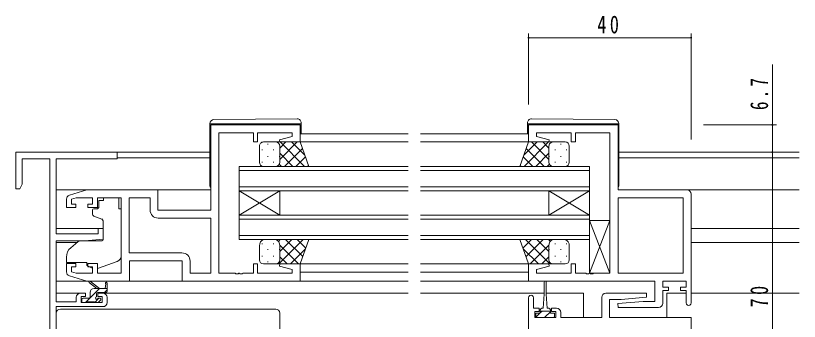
# Model space of a CAD drawing. Units: millimetres, scale not verified. Extents: x -567 to 567, y -403 to 403.
# Drawn here: x -132.7 to 60.1, y 84.9 to 160.1 of the extents above; entities that cross this region are included whole.
import ezdxf

# ---------------------------------------------------------------- set-up
doc = ezdxf.new("R2010")
doc.units = ezdxf.units.MM
doc.header["$LTSCALE"] = 2
for name, color, linetype, lineweight in [('0-3_YKK_11', 7, 'Continuous', 18), ('0-4_YKK_12', 2, 'Continuous', 18), ('0-6_YKK_13', 4, 'Continuous', 18), ('0-7_YKK_D', 6, 'Continuous', 18)]:
    doc.layers.add(name, color=color, linetype=linetype, lineweight=lineweight)
doc.styles.add('ＭＳ ゴシック', font='')
doc.styles.get('ＭＳ ゴシック').set_extended_font_data('MS Gothic')

msp = doc.modelspace()

# ---------------------------------------------------------------- linework, layer by layer
at = {"layer": '0-3_YKK_11'}
for p, q in [((-62.726, 133.248), (-84.726, 133.248)), ((-84.726, 133.248), (-84.726, 112.248)), ((-62.726, 129.048), (-62.726, 133.248)), ((15.524, 133.248), (-6.476, 133.248)), ((-6.476, 133.248), (-6.476, 129.048)), ((15.524, 117.248), (15.524, 133.248)), ((-82.726, 131.318), (-74.226, 131.318)), ((-82.726, 96.778), (-82.726, 131.318)), ((-74.226, 131.318), (-74.226, 129.048)), ((-73.226, 131.318), (-64.656, 131.318)), ((-73.226, 129.048), (-73.226, 131.318)), ((-64.656, 131.318), (-64.656, 130.401)), ((-4.546, 131.318), (4.024, 131.318)), ((-4.546, 130.401), (-4.546, 131.318)), ((4.024, 131.318), (4.024, 129.048)), ((5.024, 131.318), (13.524, 131.318)), ((5.024, 129.048), (5.024, 131.318)), ((13.524, 131.318), (13.524, 96.778)), ((-64.656, 130.401), (-67.755, 129.571)), ((-67.755, 129.571), (-67.686, 129.048)), ((-1.447, 129.571), (-4.546, 130.401)), ((-1.515, 129.048), (-1.447, 129.571)), ((-74.226, 129.048), (-73.226, 129.048)), ((-67.686, 129.048), (-62.726, 129.048)), ((-6.476, 129.048), (-1.515, 129.048)), ((4.024, 129.048), (5.024, 129.048)), ((-132.726, 126.548), (-132.726, 117.548)), ((-107.726, 126.548), (-132.726, 126.548)), ((-107.726, 124.918), (-107.726, 126.548)), ((-131.096, 118.639), (-131.096, 124.918)), ((-131.096, 124.918), (-124.356, 124.918)), ((-124.356, 124.918), (-124.356, 58.178)), ((-122.726, 124.918), (-107.726, 124.918)), ((-122.726, 106.448), (-122.726, 124.918)), ((-131.726, 117.548), (-131.096, 118.639)), ((-132.726, 117.548), (-131.726, 117.548)), ((-115.226, 117.248), (-119.513, 115.962)), ((-97.726, 117.248), (-115.226, 117.248)), ((-97.726, 112.248), (-97.726, 117.248)), ((32.524, 117.248), (15.524, 117.248)), ((33.524, 89.448), (33.524, 116.248)), ((-120.226, 115.004), (-120.226, 112.948)), ((-119.026, 114.96), (-117.831, 115.318)), ((-119.026, 113.748), (-119.026, 114.96)), ((-117.831, 115.318), (-113.826, 115.318)), ((-113.826, 115.318), (-113.826, 113.748)), ((-112.626, 115.318), (-106.726, 115.318)), ((-112.626, 112.948), (-112.626, 115.318)), ((-106.726, 115.318), (-106.726, 96.778)), ((-99.656, 115.318), (-104.796, 115.318)), ((-104.796, 115.318), (-104.796, 101.778)), ((-104.796, 115.318), (-104.796, 101.778)), ((-99.656, 112.318), (-99.656, 115.318)), ((31.594, 115.318), (15.524, 115.318)), ((15.524, 115.318), (15.524, 96.778)), ((15.524, 115.318), (15.524, 96.778)), ((31.594, 96.778), (31.594, 115.318)), ((-120.226, 112.948), (-117.926, 112.948)), ((-117.926, 113.748), (-119.026, 113.748)), ((-117.926, 112.948), (-117.926, 113.748)), ((-113.826, 113.748), (-114.926, 113.748)), ((-114.926, 113.748), (-114.926, 112.948)), ((-114.926, 112.948), (-112.626, 112.948)), ((-84.726, 112.248), (-97.726, 112.248)), ((-84.726, 110.318), (-97.656, 110.318)), ((-84.726, 96.778), (-84.726, 110.318)), ((-112.426, 106.448), (-122.726, 106.448)), ((-112.426, 107.748), (-112.426, 106.448)), ((-111.226, 107.748), (-112.426, 107.748)), ((-111.226, 105.142), (-111.226, 107.748)), ((-122.726, 104.748), (-115.726, 104.748)), ((-122.726, 89.748), (-122.726, 104.748)), ((-115.726, 104.748), (-111.226, 105.142)), ((-104.796, 101.778), (-91.796, 101.778)), ((-120.226, 99.148), (-120.226, 97.092)), ((-117.926, 99.148), (-120.226, 99.148)), ((-117.926, 98.348), (-117.926, 99.148)), ((-112.626, 99.148), (-114.926, 99.148)), ((-114.926, 99.148), (-114.926, 98.348)), ((-112.626, 96.778), (-112.626, 99.148)), ((-104.726, 99.848), (-91.726, 99.848)), ((-104.726, 94.848), (-104.726, 99.848)), ((-91.726, 99.848), (-91.726, 94.848)), ((-89.796, 99.778), (-89.796, 96.778)), ((-74.226, 99.048), (-74.226, 96.778)), ((-73.226, 99.048), (-74.226, 99.048)), ((-73.226, 96.778), (-73.226, 99.048)), ((-67.686, 99.048), (-67.755, 98.526)), ((-67.755, 98.526), (-64.656, 97.695)), ((-62.726, 99.048), (-67.686, 99.048)), ((-62.726, 94.848), (-62.726, 99.048)), ((-6.476, 99.048), (-6.476, 94.848)), ((-1.515, 99.048), (-6.476, 99.048)), ((-4.546, 97.695), (-1.447, 98.526)), ((-1.447, 98.526), (-1.515, 99.048)), ((4.024, 99.048), (4.024, 96.778)), ((5.024, 99.048), (4.024, 99.048)), ((5.024, 96.778), (5.024, 99.048)), ((-119.026, 98.348), (-117.926, 98.348)), ((-119.026, 97.137), (-119.026, 98.348)), ((-117.831, 96.778), (-119.026, 97.137)), ((-113.826, 96.778), (-117.831, 96.778)), ((-114.926, 98.348), (-113.826, 98.348)), ((-113.826, 98.348), (-113.826, 96.778)), ((-106.726, 96.778), (-112.626, 96.778)), ((-89.796, 96.778), (-84.726, 96.778)), ((-78.684, 96.778), (-82.726, 96.778)), ((-78.501, 96.658), (-78.684, 96.778)), ((-77.951, 96.658), (-78.501, 96.658)), ((-77.768, 96.778), (-77.951, 96.658)), ((-77.684, 96.778), (-77.768, 96.778)), ((-77.501, 96.658), (-77.684, 96.778)), ((-76.951, 96.658), (-77.501, 96.658)), ((-76.768, 96.778), (-76.951, 96.658)), ((-74.226, 96.778), (-76.768, 96.778)), ((-64.656, 96.778), (-73.226, 96.778)), ((-64.656, 97.695), (-64.656, 96.778)), ((-4.546, 96.778), (-4.546, 97.695)), ((4.024, 96.778), (-4.546, 96.778)), ((7.566, 96.778), (5.024, 96.778)), ((7.749, 96.658), (7.566, 96.778)), ((8.299, 96.658), (7.749, 96.658)), ((8.482, 96.778), (8.299, 96.658)), ((8.566, 96.778), (8.482, 96.778)), ((8.749, 96.658), (8.566, 96.778)), ((9.299, 96.658), (8.749, 96.658)), ((9.482, 96.778), (9.299, 96.658)), ((13.524, 96.778), (9.482, 96.778)), ((15.524, 96.778), (31.594, 96.778)), ((-119.513, 96.134), (-115.226, 94.848)), ((-115.226, 94.848), (-104.726, 94.848)), ((-91.726, 94.848), (-62.726, 94.848)), ((-6.476, 94.848), (24.594, 94.848)), ((24.594, 94.848), (24.594, 89.848)), ((32.324, 94.848), (32.324, 93.348)), ((27.924, 93.348), (26.524, 93.348)), ((27.924, 92.548), (27.924, 93.348)), ((32.324, 93.348), (30.924, 93.348)), ((30.924, 93.348), (30.924, 92.548)), ((-117.826, 90.848), (-117.826, 89.748)), ((-115.526, 91.848), (-116.826, 91.848)), ((-116.626, 89.548), (-116.626, 91.048)), ((-116.626, 91.048), (-115.526, 91.048)), ((-115.526, 91.048), (-115.526, 91.848)), ((-111.226, 91.848), (-112.526, 91.848)), ((-112.526, 91.848), (-112.526, 91.048)), ((-112.526, 91.048), (-111.426, 91.048)), ((-111.426, 91.048), (-111.426, 89.548)), ((-110.226, 89.548), (-110.226, 90.848)), ((-6.476, 90.748), (-6.476, 5.848)), ((-5.276, 88.148), (-5.276, 90.748)), ((11.524, 90.848), (11.524, 85.848)), ((22.502, 91.848), (12.524, 91.848)), ((16.331, 90.348), (22.544, 90.892)), ((22.544, 90.892), (22.502, 91.848)), ((26.524, 89.348), (26.524, 92.548)), ((26.524, 92.548), (27.924, 92.548)), ((30.924, 92.548), (32.324, 92.548)), ((32.324, 92.548), (32.324, 89.448)), ((-117.826, 89.748), (-122.726, 89.748)), ((-111.426, 89.548), (-116.626, 89.548)), ((13.454, 90.348), (16.331, 90.348)), ((13.454, 85.848), (13.454, 90.348)), ((21.717, 89.848), (15.504, 89.305)), ((15.504, 89.305), (15.546, 88.348)), ((24.594, 89.848), (21.717, 89.848)), ((-122.726, 88.548), (-111.226, 88.548)), ((-122.726, 58.178), (-122.726, 88.548)), ((-3.876, 88.148), (-5.276, 88.148)), ((-4.976, 87.348), (-3.876, 87.348)), ((-4.976, 85.848), (-4.976, 87.348)), ((-3.876, 87.348), (-3.876, 88.148)), ((-0.876, 88.148), (-0.876, 87.348)), ((0.424, 88.148), (-0.876, 88.148)), ((-0.876, 87.348), (0.224, 87.348)), ((0.224, 87.348), (0.224, 85.848)), ((1.424, 85.848), (1.424, 87.148)), ((15.546, 88.348), (25.524, 88.348)), ((0.224, 85.848), (-4.976, 85.848)), ((11.524, 85.848), (1.424, 85.848)), ((33.524, 85.848), (13.454, 85.848)), ((33.524, 81.648), (33.524, 85.848))]:
    msp.add_line(p, q, dxfattribs=at)
msp.add_lwpolyline([(26.524, 93.348), (26.524, 94.848), (32.324, 94.848)], dxfattribs=at)
for centre, radius, start, end in [((-119.226, 115.004), 1, 106.69926, 180.00004), ((32.524, 116.248), 1, 0.00001, 89.99999), ((-97.656, 112.318), 2, 180.00001, 269.99999), ((-91.796, 99.778), 2, 0.00001, 89.99999), ((-119.226, 97.092), 1, 179.99996, 253.30074), ((-116.826, 90.848), 1, 90.00001, 179.99999), ((-111.226, 90.848), 1, 0.00001, 89.99999), ((-5.876, 90.748), 0.6, 359.99999, 180.00001), ((12.524, 90.848), 1, 90.00001, 179.99999), ((-111.226, 89.548), 1, 270.00001, 359.99999), ((25.524, 89.348), 1, 270.00001, 359.99999), ((32.924, 89.448), 0.6, 179.99999, 0.00001), ((0.424, 87.148), 1, 0.00001, 89.99999)]:
    msp.add_arc(centre, radius, start, end, dxfattribs=at)
at = {"layer": '0-4_YKK_12'}
for p, q in [((-62.726, 131.049), (-36.101, 131.049)), ((-33.101, 131.049), (-6.476, 131.048)), ((-63.815, 129.048), (-36.101, 129.048)), ((-33.101, 129.048), (-6.476, 129.048)), ((-108.026, 126.548), (-84.926, 126.548)), ((60.149, 126.548), (15.724, 126.548)), ((-107.726, 125.148), (-84.926, 125.148)), ((60.149, 125.148), (15.724, 125.148)), ((-77.726, 123.048), (-77.726, 117.048)), ((-36.101, 123.048), (-77.726, 123.048)), ((-77.726, 122.048), (-36.101, 122.048)), ((8.524, 123.048), (-33.101, 123.048)), ((-33.101, 122.048), (8.524, 122.048)), ((8.524, 117.048), (8.524, 123.048)), ((-36.101, 118.048), (-77.726, 118.048)), ((8.524, 118.048), (-33.101, 118.048)), ((-122.726, 117.248), (-115.153, 117.248)), ((-98.226, 117.248), (-84.726, 117.248)), ((-77.726, 117.048), (-36.101, 117.048)), ((-77.726, 117.048), (-77.726, 111.048)), ((-77.726, 111.048), (-67.726, 117.048)), ((-77.726, 117.048), (-67.726, 111.048)), ((-67.726, 117.048), (-67.726, 111.048)), ((-33.101, 117.048), (8.524, 117.048)), ((-1.476, 117.048), (-1.476, 111.048)), ((8.524, 111.048), (-1.476, 117.048)), ((8.524, 117.048), (-1.476, 111.048)), ((8.524, 117.048), (8.524, 111.048)), ((60.149, 117.248), (32.524, 117.248)), ((-77.726, 111.048), (-77.726, 105.048)), ((-36.101, 111.048), (-77.726, 111.048)), ((-77.726, 110.048), (-36.101, 110.048)), ((8.524, 111.048), (-33.101, 111.048)), ((-33.101, 110.048), (8.524, 110.048)), ((8.524, 105.048), (8.524, 111.048)), ((-122.726, 107.748), (-111.226, 107.748)), ((60.149, 107.748), (33.524, 107.748)), ((-122.726, 104.348), (-117.603, 104.348)), ((-36.101, 106.048), (-77.726, 106.048)), ((-77.726, 105.048), (-36.101, 105.048)), ((8.524, 106.048), (-33.101, 106.048)), ((-33.101, 105.048), (8.524, 105.048)), ((60.149, 104.348), (33.524, 104.348)), ((-63.226, 99.048), (-36.101, 99.049)), ((-33.101, 99.049), (-6.476, 99.049)), ((-62.726, 97.048), (-36.101, 97.049)), ((-33.101, 97.049), (-6.476, 97.049)), ((-63.226, 94.848), (-36.101, 94.848)), ((-5.976, 94.848), (-33.101, 94.848)), ((-122.726, 91.848), (-116.826, 91.848)), ((-111.226, 91.848), (-36.101, 91.848)), ((-33.101, 91.848), (-2.626, 91.848)), ((-2.126, 91.848), (7.024, 91.848)), ((7.024, 91.848), (7.024, 85.848)), ((27.524, 91.848), (27.524, 85.848)), ((27.524, 91.848), (32.324, 91.848)), ((60.149, 91.848), (33.524, 91.848))]:
    msp.add_line(p, q, dxfattribs=at)
at = {"layer": '0-6_YKK_13'}
for p, q in [((-84.926, 133.557), (-84.926, 133.548)), ((-84.926, 133.548), (-84.926, 133.248)), ((-84.926, 133.548), (-84.43, 133.548)), ((-84.926, 118.248), (-84.926, 133.248)), ((-84.43, 133.548), (-62.93, 133.548)), ((-63.435, 134.736), (-83.935, 134.557)), ((-62.426, 133.248), (-62.426, 133.548)), ((-62.426, 133.248), (-62.426, 131.048)), ((-6.776, 133.248), (-6.776, 133.548)), ((-6.776, 133.248), (-6.776, 131.048)), ((15.228, 133.548), (-6.272, 133.548)), ((-5.767, 134.736), (14.733, 134.557)), ((15.724, 133.548), (15.228, 133.548)), ((15.724, 133.557), (15.724, 133.548)), ((15.724, 133.548), (15.724, 133.248)), ((15.724, 118.248), (15.724, 133.248)), ((-72.726, 124.048), (-72.726, 128.048)), ((-71.726, 129.048), (-68.726, 129.048)), ((-70.646, 128.628), (-70.646, 128.428)), ((-62.726, 129.048), (-68.726, 129.048)), ((-67.726, 127.555), (-66.233, 129.048)), ((-67.726, 124.727), (-63.405, 129.048)), ((-67.726, 128.048), (-67.726, 124.048)), ((-67.726, 128.048), (-67.726, 124.448)), ((-61.653, 123.048), (-67.653, 129.048)), ((-66.576, 123.048), (-62.16, 127.464)), ((-61.56, 125.784), (-64.825, 129.048)), ((-60.583, 123.048), (-62.726, 129.048)), ((-8.619, 123.048), (-6.476, 129.048)), ((-7.642, 125.784), (-4.377, 129.048)), ((-7.549, 123.048), (-1.549, 129.048)), ((-2.626, 123.048), (-7.042, 127.464)), ((-6.476, 129.048), (-0.476, 129.048)), ((-1.476, 124.727), (-5.797, 129.048)), ((-1.476, 127.555), (-2.969, 129.048)), ((-1.476, 128.048), (-1.476, 124.048)), ((2.524, 129.048), (-0.476, 129.048)), ((1.444, 128.628), (1.444, 128.428)), ((3.524, 124.048), (3.524, 128.048)), ((-72.061, 127.213), (-72.061, 127.013)), ((-70.646, 125.598), (-70.646, 125.398)), ((-69.231, 127.213), (-69.231, 127.013)), ((-67.816, 125.598), (-67.816, 125.398)), ((-64.481, 123.048), (-67.726, 126.293)), ((-63.748, 123.048), (-61.416, 125.38)), ((-5.454, 123.048), (-7.786, 125.38)), ((-4.721, 123.048), (-1.476, 126.293)), ((-1.386, 125.598), (-1.386, 125.398)), ((0.029, 127.213), (0.029, 127.013)), ((1.444, 125.598), (1.444, 125.398)), ((2.859, 127.213), (2.859, 127.013)), ((-72.061, 124.183), (-72.061, 123.983)), ((-69.231, 124.183), (-69.231, 123.983)), ((-67.31, 123.048), (-67.842, 123.581)), ((-1.892, 123.048), (-1.36, 123.581)), ((0.029, 124.183), (0.029, 123.983)), ((2.859, 124.183), (2.859, 123.983)), ((-68.726, 123.048), (-71.726, 123.048)), ((-68.726, 123.048), (-60.583, 123.048)), ((-60.919, 123.048), (-60.672, 123.296)), ((-0.476, 123.048), (-8.619, 123.048)), ((-8.282, 123.048), (-8.53, 123.296)), ((-0.476, 123.048), (2.524, 123.048)), ((-112.296, 113.648), (-112.296, 114.648)), ((-111.126, 114.648), (-112.296, 114.648)), ((-111.126, 115.318), (-107.326, 115.318)), ((-111.126, 115.318), (-111.126, 114.648)), ((-107.326, 115.318), (-107.326, 114.648)), ((-107.326, 113.648), (-107.326, 114.648)), ((-113.826, 112.348), (-113.826, 111.298)), ((-112.596, 112.648), (-113.526, 112.648)), ((-112.296, 113.648), (-112.296, 112.948)), ((-107.326, 112.648), (-107.326, 113.648)), ((-107.326, 112.648), (-106.726, 112.648)), ((-106.726, 101.093), (-106.726, 112.648)), ((-113.497, 110.829), (-111.497, 110.1)), ((-111.226, 109.652), (-111.226, 105.046)), ((8.524, 109.778), (8.524, 96.778)), ((13.524, 109.778), (8.524, 109.778)), ((8.524, 109.778), (13.524, 96.778)), ((8.524, 96.778), (13.524, 109.778)), ((13.524, 96.778), (13.524, 109.778)), ((-117.463, 104.465), (-119.154, 103.046)), ((-111.443, 104.746), (-116.829, 104.699)), ((-68.726, 105.048), (-71.726, 105.048)), ((-68.726, 105.048), (-60.583, 105.048)), ((-68.072, 104.582), (-67.606, 105.048)), ((-67.949, 99.048), (-61.949, 105.048)), ((-67.726, 102.1), (-64.777, 105.048)), ((-62.082, 100.85), (-66.28, 105.048)), ((-61.338, 102.934), (-63.452, 105.048)), ((-60.583, 105.048), (-62.726, 99.048)), ((-60.594, 105.019), (-60.624, 105.048)), ((-8.619, 105.048), (-6.476, 99.048)), ((-0.476, 105.048), (-8.619, 105.048)), ((-8.608, 105.018), (-8.578, 105.048)), ((-7.864, 102.934), (-5.75, 105.048)), ((-1.253, 99.048), (-7.253, 105.048)), ((-7.12, 100.85), (-2.922, 105.048)), ((-1.476, 102.1), (-4.425, 105.048)), ((-1.13, 104.582), (-1.596, 105.048)), ((-0.476, 105.048), (2.524, 105.048)), ((-72.726, 103.548), (-72.726, 100.048)), ((-72.061, 103.913), (-72.061, 104.113)), ((-70.646, 102.498), (-70.646, 102.698)), ((-69.231, 103.913), (-69.231, 104.113)), ((-67.816, 102.498), (-67.816, 102.698)), ((-63.109, 99.048), (-67.726, 103.665)), ((-67.726, 100.048), (-67.726, 103.548)), ((-67.726, 100.048), (-67.726, 103.148)), ((-65.12, 99.048), (-61.396, 102.773)), ((-4.081, 99.048), (-7.806, 102.773)), ((-6.093, 99.048), (-1.476, 103.665)), ((-1.476, 100.048), (-1.476, 103.548)), ((-1.386, 102.498), (-1.386, 102.698)), ((0.029, 103.913), (0.029, 104.113)), ((1.444, 102.498), (1.444, 102.698)), ((2.859, 103.913), (2.859, 104.113)), ((3.524, 103.548), (3.524, 100.048)), ((-120.226, 100.748), (-120.226, 99.448)), ((-72.061, 100.883), (-72.061, 101.083)), ((-69.231, 100.883), (-69.231, 101.083)), ((-65.937, 99.048), (-67.726, 100.837)), ((-3.265, 99.048), (-1.476, 100.837)), ((0.029, 100.883), (0.029, 101.083)), ((2.859, 100.883), (2.859, 101.083)), ((-120.226, 99.448), (-115.226, 99.448)), ((-115.226, 99.448), (-115.226, 99.148)), ((-115.226, 99.148), (-115.226, 98.651)), ((-113.92, 98.042), (-115.226, 98.651)), ((-112.354, 98.008), (-107.717, 99.682)), ((-71.726, 99.048), (-68.726, 99.048)), ((-70.646, 99.468), (-70.646, 99.668)), ((-62.726, 99.048), (-68.726, 99.048)), ((-67.816, 99.634), (-67.816, 99.668)), ((-6.476, 99.048), (-0.476, 99.048)), ((-1.386, 99.634), (-1.386, 99.668)), ((2.524, 99.048), (-0.476, 99.048)), ((1.444, 99.468), (1.444, 99.668)), ((8.524, 96.778), (13.524, 96.778)), ((-115.153, 94.848), (-122.726, 94.848)), ((-112.126, 93.048), (-114.344, 94.731)), ((-105.226, 94.848), (-91.226, 94.848)), ((-2.626, 94.598), (-2.626, 91.648)), ((-2.126, 91.648), (-2.126, 94.598)), ((-112.078, 93.048), (-115.378, 89.748)), ((-112.726, 93.048), (-114.545, 94.449)), ((-113.426, 93.048), (-110.226, 93.048)), ((-110.226, 92.656), (-110.833, 92.048)), ((-110.526, 94.175), (-110.725, 93.048)), ((-110.226, 92.348), (-110.226, 94.348)), ((-114.426, 90.948), (-114.426, 92.048)), ((-112.826, 91.109), (-112.826, 91.748)), ((-112.526, 92.048), (-110.526, 92.048)), ((-2.626, 91.648), (-2.876, 88.148)), ((-2.126, 91.648), (-1.876, 88.148)), ((-116.426, 90.348), (-116.426, 89.848)), ((-114.726, 90.648), (-116.126, 90.648)), ((-116.126, 89.548), (-115.626, 89.548)), ((-115.434, 89.693), (-115.571, 89.556)), ((-115.426, 89.748), (-113.326, 89.748)), ((-112.233, 90.648), (-113.271, 89.611)), ((-113.126, 89.548), (-112.526, 89.548)), ((-112.026, 90.648), (-112.365, 90.648)), ((-112.314, 89.636), (-111.814, 90.136)), ((-122.726, 63.448), (-122.726, 86.948)), ((-121.726, 87.948), (-68.726, 87.948)), ((-67.726, 63.448), (-67.726, 86.948)), ((-3.68, 86.948), (-4.676, 85.952)), ((-3.626, 86.948), (-4.676, 86.948)), ((-4.676, 86.948), (-4.676, 85.848)), ((-3.626, 86.948), (-3.626, 87.748)), ((-3.18, 87.448), (-3.626, 87.002)), ((-1.126, 87.448), (-3.626, 87.448)), ((-3.226, 88.148), (-2.876, 88.148)), ((-1.876, 88.148), (-1.526, 88.148)), ((-1.126, 87.748), (-1.126, 86.948)), ((-0.076, 86.948), (-1.126, 86.948)), ((-0.076, 85.848), (-0.076, 86.948)), ((-4.676, 85.848), (-0.076, 85.848)), ((-0.076, 86.062), (-0.29, 85.848))]:
    msp.add_line(p, q, dxfattribs=at)
for points in [[(-62.93, 133.548), (-62.426, 133.548), (-62.426, 133.736)], [(-6.272, 133.548), (-6.776, 133.548), (-6.776, 133.736)], [(-1.126, 87.257), (-2.376, 86.007), (-2.535, 85.848)]]:
    msp.add_lwpolyline(points, dxfattribs=at)
for centre, radius, start, end in [((-83.926, 133.557), 1, 90.5, 180), ((-63.426, 133.736), 1, 0, 90.5), ((-5.776, 133.736), 1, 89.5, 180), ((14.724, 133.557), 1, 0, 89.5), ((-71.726, 128.048), 1, 89.9999, 179.9999), ((-68.726, 128.048), 1, 359.9999, 89.9999), ((-0.476, 128.048), 1, 90.0001, 180.0001), ((2.524, 128.048), 1, 0.0001, 90.0001), ((-71.726, 124.048), 1, 179.9999, 269.9999), ((-68.726, 124.048), 1, 269.9999, 359.9999), ((-0.476, 124.048), 1, 180.0001, 270.0001), ((2.524, 124.048), 1, 270.0001, 0.0001), ((-84.426, 118.248), 0.5, 180, 233.13017), ((15.224, 118.248), 0.5, 306.86983, 0), ((-113.526, 112.348), 0.3, 90, 180), ((-112.596, 112.948), 0.3, 270, 0), ((-113.326, 111.298), 0.5, 180, 250), ((-111.726, 109.652), 0.5, 0, 70), ((-116.82, 103.699), 1, 90.5, 130), ((-111.526, 105.046), 0.3, 270.5, 0), ((-71.194, 103.61), 1.534, 110.30881, 182.3117), ((-69.258, 103.61), 1.534, 357.68843, 69.69136), ((0.056, 103.61), 1.534, 110.30864, 182.31157), ((1.992, 103.61), 1.534, 357.6883, 69.69119), ((-117.226, 100.748), 3, 130, 180), ((-108.226, 101.093), 1.5, 289.85326, 0), ((-71.726, 100.048), 1, 180.0001, 270.0001), ((-68.726, 100.048), 1, 270.0001, 0.0001), ((-0.476, 100.048), 1, 179.9999, 269.9999), ((2.524, 100.048), 1, 269.9999, 359.9999), ((-113.497, 98.948), 1, 245, 250.79704), ((-112.694, 98.948), 1, 273.88684, 289.85326), ((-114.526, 94.648), 0.2, 24.41711, 264.41711), ((-110.426, 94.348), 0.2, 360, 240), ((-2.376, 94.598), 0.25, 0, 180), ((-113.426, 92.048), 1, 90, 180), ((-114.726, 90.948), 0.3, 270, 360), ((-112.826, 90.648), 0.25, 123.05573, 326.94427), ((-113.126, 91.109), 0.3, 303.05573, 360), ((-112.526, 91.748), 0.3, 90, 180), ((-110.526, 92.348), 0.3, 270, 360), ((-116.126, 90.348), 0.3, 90, 180), ((-116.126, 89.848), 0.3, 180, 270), ((-115.626, 89.748), 0.2, 270, 360), ((-113.126, 89.748), 0.2, 180, 270), ((-112.365, 90.348), 0.3, 90, 146.94427), ((-112.526, 89.848), 0.3, 270, 315), ((-112.026, 90.348), 0.3, 315, 90), ((-121.726, 86.948), 1, 90, 180), ((-68.726, 86.948), 1, 0, 90), ((-3.226, 87.748), 0.4, 90, 180), ((-1.526, 87.748), 0.4, 0, 90)]:
    msp.add_arc(centre, radius, start, end, dxfattribs=at)
at = {"layer": '0-7_YKK_D'}
for p, q in [((-6.476, 138.233), (-6.476, 155.698)), ((-6.476, 154.698), (33.524, 154.698)), ((33.524, 129.654), (33.524, 155.698)), ((53.524, 133.248), (53.524, 148.148)), ((36.524, 133.248), (54.524, 133.248)), ((53.524, 126.548), (53.524, 133.248)), ((36.524, 126.548), (54.524, 126.548)), ((53.524, 126.548), (53.524, 56.548))]:
    msp.add_line(p, q, dxfattribs=at)
for centre, start, end in [((-6.476, 154.698), 0, 180), ((-6.476, 154.698), 180, 0), ((33.524, 154.698), 0, 180), ((33.524, 154.698), 180, 0), ((53.524, 133.248), 90, 270), ((53.524, 133.248), 270, 90), ((53.524, 126.548), 90, 270), ((53.524, 126.548), 90, 270), ((53.524, 126.548), 270, 90), ((53.524, 126.548), 270, 90)]:
    msp.add_arc(centre, 0.106, start, end, dxfattribs=at)

# ---------------------------------------------------------------- texts
at = {"layer": '0-7_YKK_D', "color": 7, "insert": (10.43, 155.698), "char_height": 4.399, "attachment_point": 7, "style": 'ＭＳ ゴシック'}
msp.add_mtext('\\T1.37;\\W0.75;40', dxfattribs=at)
at = {"layer": '0-7_YKK_D', "color": 7, "char_height": 4.399, "attachment_point": 7, "rotation": 90, "style": 'ＭＳ ゴシック'}
for s, insert in [('\\T1.38;\\W0.7;6.7', (52.524, 136.907)), ('\\T1.37;\\W0.75;70', (52.524, 88.356))]:
    msp.add_mtext(s, dxfattribs=dict(at, insert=insert))

doc.saveas('drawing.dxf')
